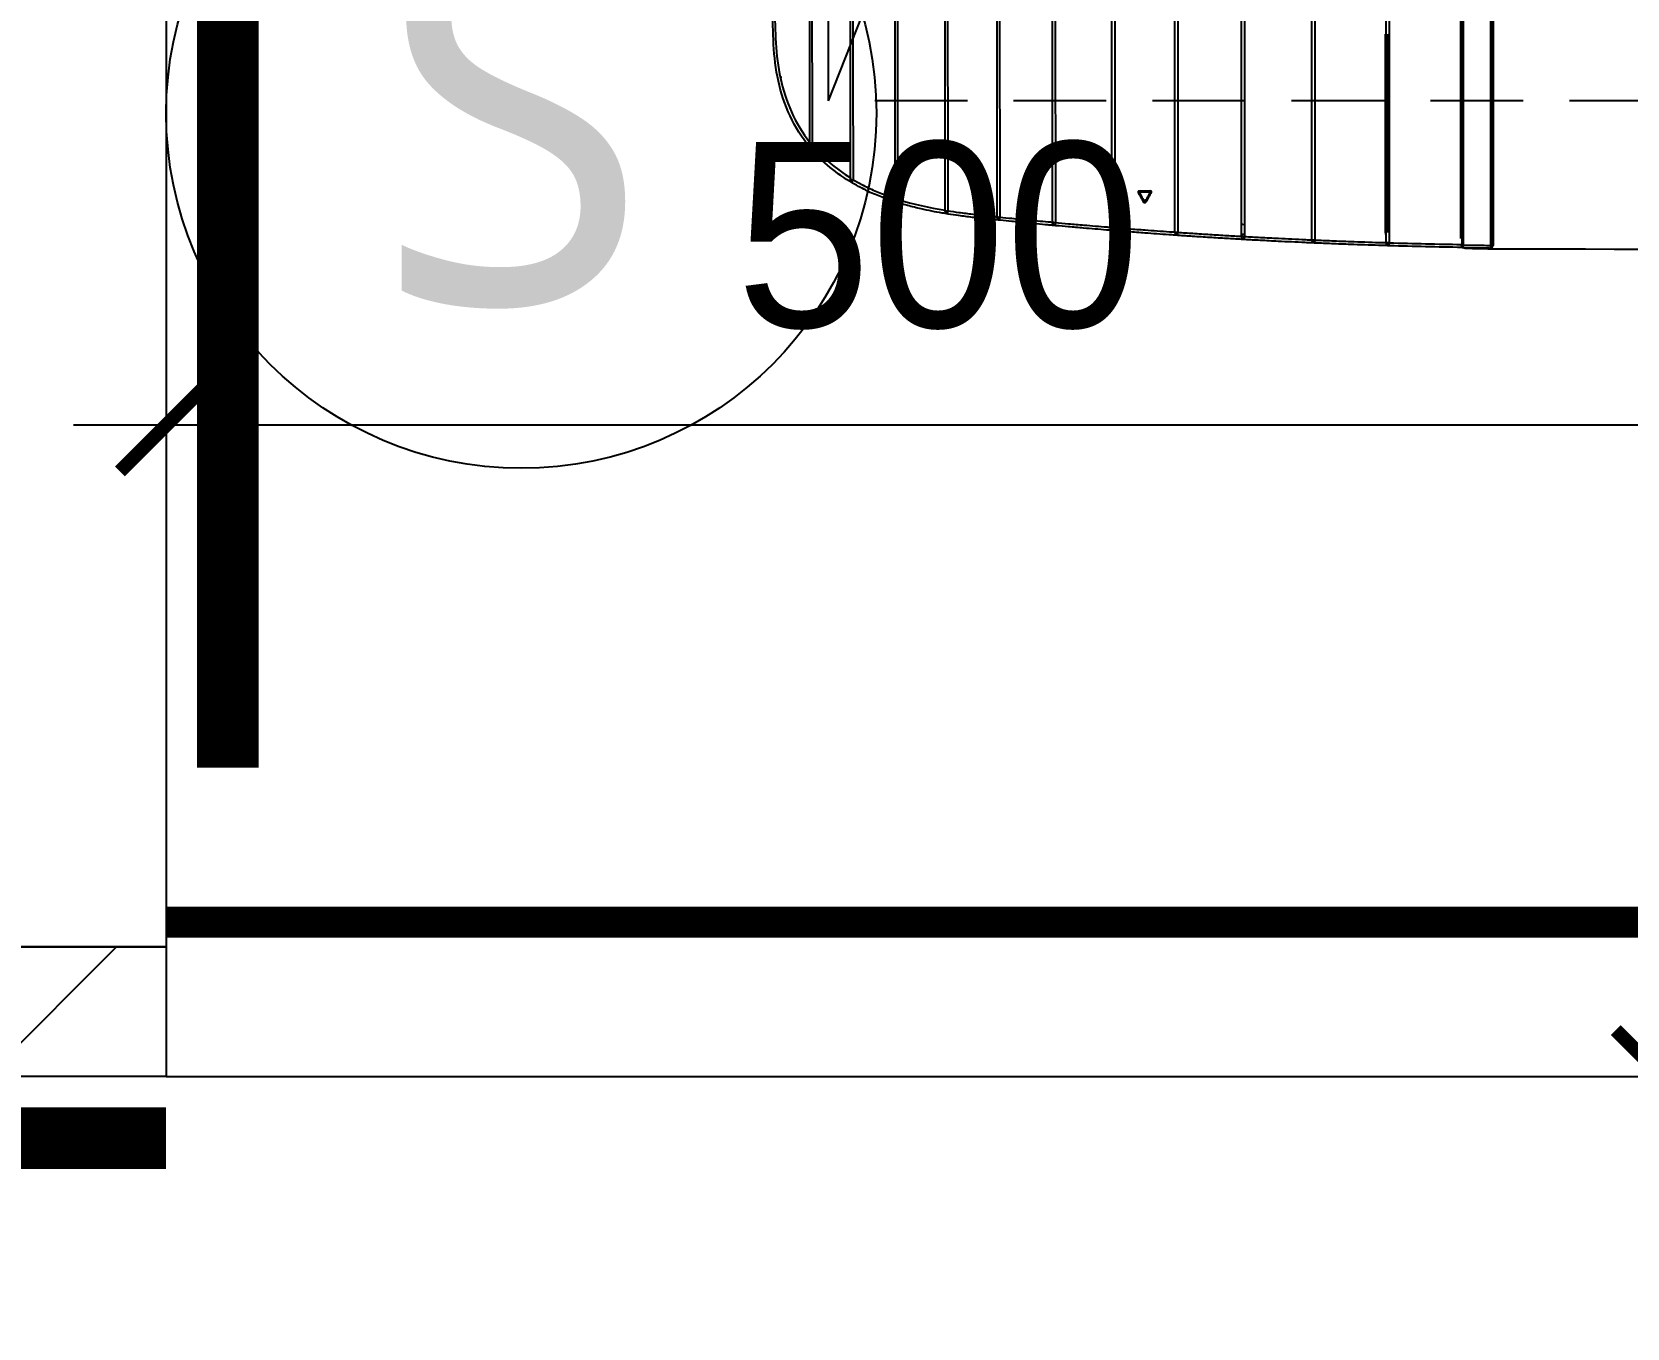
# Model space of a CAD drawing. Header units: millimetres. Extents: x 236955 to 308542, y 30900 to 88969.
# Drawn here: x 294221 to 294738, y 67677 to 68097 of the extents above; entities that cross this region are included whole.
import ezdxf

# ---------------------------------------------------------------- set-up
doc = ezdxf.new("R2010")
doc.units = ezdxf.units.MM
doc.header["$LTSCALE"] = 100
doc.header["$PDMODE"] = 3
for name, pattern in [('HID', [2.3, 1.5, -0.8]), ('HID2', [1, 0.5, -0.5]), ('HIDDEN', [0.375, 0.25, -0.125])]:
    doc.linetypes.add(name, pattern=pattern)
doc.layers.get('DEFPOINTS').update_dxf_attribs({"color": 248})
for name, color, linetype in [('03-WAL NEW', 3, 'Continuous'), ('06-LIGHT', 4, 'Continuous'), ('07-DIM WAL', 5, 'Continuous'), ('3.기호.계단선', 30, 'Continuous'), ('CEIL-LIGHT', 7, 'Continuous'), ('CO-BATH', 6, 'Continuous'), ('F-WALL1', 2, 'Continuous'), ('설비', 140, 'Continuous')]:
    doc.layers.add(name, color=color, linetype=linetype)
doc.styles.add('HY 울릉도 L', font='')
doc.styles.add('코레일둥고', font='Korail_Round_Gothic_Medium.ttf')
doc.styles.get('HY 울릉도 L').set_extended_font_data('HY울릉도L')
doc.dimstyles.new('30', dxfattribs={"dimscale": 30, "dimtxt": 2, "dimasz": 1, "dimexe": 1, "dimexo": 1, "dimgap": 1, "dimtad": 1, "dimdec": 0, "dimrnd": 0.05, "dimdsep": 46, "dimlunit": 6, "dimtxsty": 'HY 울릉도 L', "dimblk": 'ARCHTICK', "dimcen": 2.5, "dimdle": 1, "dimclrd": 133, "dimclre": 133, "dimclrt": 30, "dimadec": 0, "dimazin": 0, "dimtfac": 1, "dimtdec": 0, "dimtix": 1, "dimtmove": 2, "dimatfit": 3, "dimldrblk": 'ARCHTICK', "dimfxl": 1, "dimlwd": -1, "dimlwe": -1, "dimarcsym": 0})

# ---------------------------------------------------------------- blocks, each defined once
blk = doc.blocks.new('flooor')
at = {"layer": 'F-WALL1'}
blk.add_lwpolyline([(268279.61, 72995.5), (267762.11, 72995.5), (267762.11, 73195.5), (268279.61, 73195.5), (268279.61, 73470.5), (268994.61, 73470.5), (268994.61, 73270.5), (268459.61, 73270.5), (268459.61, 70945.5), (268859.61, 70945.5), (268859.61, 70700.5), (268464.61, 70700.5), (268464.61, 67800.5), (265874.61, 67800.5), (265874.61, 67955.5), (268279.61, 67955.5)], close=True, dxfattribs=at)
blk = doc.blocks.new('vjswjdjeh')
at = {"layer": '03-WAL NEW'}
h = blk.add_hatch(dxfattribs=at)
h.set_pattern_fill('_USER', color=8, scale=50, angle=45, pattern_type=0)
h.set_pattern_definition([(45, (62988.56, -6552.484), (-35.355339, 35.355339), [])])
h.paths.add_polyline_path([(327778.17, 61248.02), (328013.17, 61248.02), (328013.17, 61206.02), (327778.17, 61206.02)])
h.paths.add_polyline_path([(328863.17, 61248.02), (331453.17, 61248.02), (331453.17, 61206.02), (328863.17, 61206.02)])
blk.add_lwpolyline([(328863.17, 61248.02), (331453.17, 61248.02), (331453.17, 61206.02), (328863.17, 61206.02)], close=True, dxfattribs=at)
blk.add_blockref('flooor', (62988.56, -6552.48))
blk = doc.blocks.new('*U49')
at = {"color": 1, "linetype": 'HIDDEN'}
blk.add_line((1179.94, 14.99), (39.94, 464.99), dxfattribs=at)
at = {"color": 8}
for p, q in [((1219.72, 193.19), (1219.72, 193.19)), ((1219.77, 189.43), (1219.77, 189.44)), ((1219.78, 190.56), (1219.78, 190.56)), ((1219.79, 190.46), (1219.79, 190.49)), ((1219.79, 190.46), (1219.79, 190.49)), ((1219.64, 186.8), (1219.64, 186.81)), ((1213.99, 91.5), (1213.99, 91.5)), ((1212.62, 75.5), (1212.62, 75.5)), ((1201.24, 21), (1201.24, 21)), ((1173.57, 2.11), (1173.57, 2.44))]:
    blk.add_line(p, q, dxfattribs=at)
at = {"color": 1, "linetype": 'HIDDEN'}
blk.add_lwpolyline([(1179.94, 464.99), (1179.94, 14.99), (39.94, 14.99), (39.94, 464.99)], close=True, dxfattribs=at)
at = {"color": 8}
for centre, radius, start, end in [((1219.01, 193.8), 0.2, 80.5717, 90), ((1215.45, 165.31), 0.5, 358.2397, 0), ((1204.49, 101.95), 0.25, 60, 180), ((1204.49, 98.81), 0.25, 180, 300)]:
    blk.add_arc(centre, radius, start, end, dxfattribs=at)
at = {"color": 8, "extrusion": (0, 0, -1)}
blk.add_arc((-1207.21, 100.38), 0.25, 120, 240, dxfattribs=at)
at = {"color": 8}
for centre, major_axis, ratio, start_param, end_param in [((1218.89, 193.8), (0, -0.2), 0.205027, 1.568733, 3.141593), ((1219.01, 193.8), (0, -0.2), 0.351833, 1.567117, 3.141593), ((1219.01, 193.8), (0.033, 0.197), 0.348188, 4.76642, 6.323186), ((1219.07, 194.06), (-0.393, -0.309), 0.676569, 1.247751, 2.270849), ((1219.16, 193.82), (-0.5, -0.021), 0.710917, 2.398177, 3.067106), ((1218.79, 186.26), (0, -0.2), 0.201921, 0.053462, 1.568761), ((1215.45, 165.31), (-0.5, 0.015), 0.003269, 1.745497, 3.141044), ((1218.04, 166.3), (0, -0.8), 0.192414, 0, 1.56303), ((1218.07, 166.3), (-0.127, 0.79), 0.18902, 3.140748, 4.674174), ((1217.31, 146.3), (0, -0.8), 0.1863, 0, 1.559168), ((1217.34, 146.3), (-0.111, 0.792), 0.18309, 3.140852, 4.674944), ((1216.37, 127.3), (0, -0.8), 0.179084, 0, 1.549822), ((1216.4, 127.3), (-0.096, 0.794), 0.175481, 3.140957, 4.670141), ((1215.25, 109.3), (0, -0.8), 0.172581, 0, 1.539295), ((1215.27, 109.3), (-0.081, 0.796), 0.16865, 3.141053, 4.663501), ((1204.49, 101.95), (-0.25, 0), 0.028867, 4.561673, 6.283185), ((1204.49, 101.95), (0.125, 0.217), 0.116341, 4.812344, 6.283185), ((1207.21, 100.38), (0.125, 0.217), 0.126416, 4.804016, 6.283185), ((1207.21, 100.38), (-0.125, 0.217), 0.142468, 3.141593, 4.649076), ((1204.49, 98.81), (0.25, 0), 0.003943, 1.420068, 3.141593), ((1204.49, 98.81), (-0.125, 0.217), 0.132331, 3.141593, 4.640625), ((1213.99, 92.3), (0, -0.8), 0.165536, 0, 1.525516), ((1214.01, 92.3), (-0.067, 0.797), 0.161273, 3.141146, 4.653318), ((1212.62, 76.3), (0, -0.8), 0.154906, 0, 1.508803), ((1212.64, 76.3), (-0.052, 0.798), 0.150698, 3.141251, 4.640541), ((1211.18, 61.3), (0, -0.8), 0.139682, 0, 1.489865), ((1211.19, 61.3), (-0.033, 0.799), 0.136296, 3.141375, 4.62578), ((1209.49, 47.3), (0, -0.8), 0.119511, 0, 1.46681), ((1209.5, 47.3), (0, 0.8), 0.145746, 3.141593, 4.60462), ((1206.41, 33.8), (0, -0.8), 0.09375, 0, 1.435998), ((1206.45, 33.8), (0, -0.8), 0.265872, 0, 1.386436), ((1201.16, 21.8), (0, -0.8), 0.065781, 0, 1.396113), ((1201.24, 21.8), (0, 0.8), 0.414276, 3.141593, 4.358439), ((1191.93, 10.8), (0, -0.8), 0.036559, 0, 1.335493), ((1192.11, 10.8), (0, 0.8), 0.561889, 3.141593, 4.019869)]:
    blk.add_ellipse(centre, major_axis=major_axis, ratio=ratio, start_param=start_param, end_param=end_param, dxfattribs=at)
for points, degree in [([(1219.83, 194), (1220.22, 289.36), (1219.33, 324.73), (1217.18, 360.02)], 3), ([(1218.39, 194), (1218.56, 194), (1218.73, 194), (1218.89, 194)], 3), ([(1218.89, 194), (1218.93, 194), (1218.97, 194), (1219.01, 194)], 3), ([(1219.08, 193.8), (1219.03, 193.8), (1218.99, 193.8), (1218.94, 193.8)], 3), ([(1219.1, 193.85), (1219.21, 193.92), (1219.3, 194.02), (1219.36, 194.13)], 3), ([(1219.66, 194.12), (1219.65, 194.12), (1219.54, 194.12), (1219.36, 194.13)], 3), ([(1219.36, 194.13), (1219.41, 194.1), (1219.45, 194.07), (1219.49, 194.05)], 3), ([(1219.66, 194.12), (1219.66, 194.02), (1219.66, 193.92), (1219.65, 193.81)], 3), ([(1219.65, 193.81), (1219.66, 193.68), (1219.67, 193.54), (1219.67, 193.4)], 3), ([(1219.83, 194), (1219.78, 194.04), (1219.72, 194.08), (1219.66, 194.12)], 3), ([(1219.78, 190.56), (1219.72, 193.18)], 1), ([(1219.78, 190.87), (1219.78, 190.74), (1219.79, 190.62), (1219.79, 190.49)], 3), ([(1219.79, 190.49), (1219.79, 190.49), (1219.79, 190.49), (1219.79, 190.49)], 3), ([(1218.89, 186.05), (1218.27, 186.05), (1217.66, 186.05), (1217.05, 186.05)], 3), ([(1218.89, 186.05), (1218.89, 186.05), (1218.89, 186.05), (1218.89, 186.05)], 3), ([(1219.26, 186), (1219.23, 186.05), (1219.18, 186.11), (1219.13, 186.14)], 3), ([(1219.26, 186), (1219.4, 186), (1219.49, 185.99), (1219.49, 185.99)], 3), ([(1219.49, 186), (1219.49, 186.16), (1219.49, 186.31), (1219.49, 186.47)], 3), ([(1219.64, 186.8), (1219.66, 187.34), (1219.69, 187.87)], 2), ([(1218.2, 165.51), (1218.15, 165.5), (1218.09, 165.5), (1218.04, 165.5)], 3), ([(1218.19, 166.29), (1218.2, 166.29), (1218.22, 166.29), (1218.23, 166.3)], 3), ([(1219.03, 166.47), (1219.02, 166.15), (1219.01, 165.82), (1219, 165.5)], 3), ([(1218.31, 146.46), (1218.29, 146.14), (1218.28, 145.82), (1218.27, 145.5)], 3), ([(1217.45, 145.51), (1217.41, 145.5), (1217.36, 145.5), (1217.31, 145.5)], 3), ([(1217.46, 146.29), (1217.47, 146.29), (1217.48, 146.29), (1217.49, 146.29)], 3), ([(1213.19, 126.49), (1213.23, 126.69), (1213.26, 126.88), (1213.3, 127.07)], 3), ([(1215.84, 126.49), (1215.87, 126.67), (1215.9, 126.85), (1215.93, 127.03)], 3), ([(1216.49, 126.51), (1216.45, 126.5), (1216.41, 126.5), (1216.37, 126.5)], 3), ([(1216.52, 127.28), (1216.52, 127.28), (1216.53, 127.28), (1216.54, 127.28)], 3), ([(1217.31, 126.5), (1217.32, 126.53), (1217.12, 126.58), (1216.83, 126.61)], 3), ([(1215.35, 108.51), (1215.32, 108.5), (1215.29, 108.5), (1215.25, 108.5)], 3), ([(1215.39, 109.27), (1215.4, 109.27), (1215.4, 109.28), (1215.41, 109.28)], 3), ([(1216.24, 109.43), (1216.22, 109.12), (1216.2, 108.81), (1216.18, 108.5)], 3), ([(1214.08, 91.5), (1214.05, 91.5), (1214.02, 91.5), (1213.99, 91.5)], 3), ([(1214.12, 92.26), (1214.13, 92.26), (1214.14, 92.26), (1214.14, 92.26)], 3), ([(1214.98, 92.42), (1214.96, 92.11), (1214.93, 91.81), (1214.91, 91.5)], 3), ([(1212.62, 75.5), (1189.62, 75.5), (1166.47, 75.5), (1143.27, 75.5)], 3), ([(1143.35, 76.23), (1166.56, 76.23), (1189.73, 76.24), (1212.75, 76.25)], 3), ([(1212.69, 75.5), (1212.67, 75.5), (1212.65, 75.5), (1212.62, 75.5)], 3), ([(1213.53, 75.5), (1213.54, 75.54), (1213.16, 75.61), (1212.69, 75.66)], 3), ([(1212.75, 76.25), (1212.75, 76.25), (1212.76, 76.25), (1212.76, 76.25)], 3), ([(1213.6, 76.32), (1213.58, 76.05), (1213.56, 75.77), (1213.53, 75.5)], 3), ([(1211.18, 60.5), (1188.12, 60.5), (1164.95, 60.5), (1141.74, 60.5)], 3), ([(1141.82, 61.2), (1165.04, 61.2), (1188.22, 61.22), (1211.29, 61.24)], 3), ([(1211.22, 60.5), (1211.21, 60.5), (1211.19, 60.5), (1211.18, 60.5)], 3), ([(1211.29, 61.24), (1211.29, 61.24), (1211.3, 61.24), (1211.3, 61.24)], 3), ([(1209.49, 46.5), (1186.44, 46.5), (1163.32, 46.5), (1140.16, 46.5)], 3), ([(1140.25, 47.16), (1163.41, 47.17), (1186.53, 47.19), (1209.59, 47.22)], 3), ([(1206.49, 33.69), (1207.8, 37.86), (1208.74, 42.17), (1209.44, 46.5)], 3), ([(1209.5, 46.5), (1209.49, 46.5), (1209.49, 46.5), (1209.49, 46.5)], 3), ([(1209.59, 47.22), (1209.59, 47.22), (1209.6, 47.21), (1209.61, 47.21)], 3), ([(1210.48, 47.35), (1210.43, 47.06), (1210.39, 46.78), (1210.34, 46.5)], 3), ([(1206.41, 33), (1183.81, 33), (1161.17, 33), (1138.5, 33)], 3), ([(1138.59, 33.62), (1161.25, 33.63), (1183.89, 33.66), (1206.49, 33.69)], 3), ([(1206.45, 33), (1206.44, 33), (1206.43, 33), (1206.41, 33)], 3), ([(1206.49, 33.69), (1206.55, 33.68), (1206.6, 33.67), (1206.66, 33.65)], 3), ([(1207.18, 33), (1207.18, 33.01), (1207.08, 33.05), (1206.91, 33.11)], 3), ([(1201.21, 21.66), (1201.33, 21.61), (1201.45, 21.56), (1201.55, 21.52)], 3), ([(1191.96, 10.61), (1195.4, 13.56), (1198.31, 17.12), (1200.72, 21)], 3), ([(1202.09, 21.49), (1199.61, 17.25), (1196.48, 13.38), (1192.75, 10.24)], 3)]:
    blk.add_open_spline(points, degree=degree, dxfattribs=at)
for points, knots in [([(739.94, 193.94), (819.89, 193.94), (899.84, 193.94), (999.77, 193.94), (1019.76, 193.94), (1059.74, 193.94), (1079.73, 193.94), (1119.69, 193.94), (1139.67, 193.94), (1169.52, 193.94), (1179.45, 193.94), (1194.31, 193.94), (1199.26, 193.94), (1209.14, 193.94), (1214.08, 193.94), (1218.98, 193.94)], [0, 0, 0, 0, 0.5, 0.5, 0.625, 0.625, 0.75, 0.75, 0.875, 0.875, 0.9375, 0.9375, 0.96875, 0.96875, 1, 1, 1, 1]), ([(1218.94, 193.8), (1214.03, 193.8), (1209.09, 193.8), (1199.21, 193.8), (1194.26, 193.8), (1179.4, 193.8), (1169.47, 193.8), (1139.62, 193.8), (1119.64, 193.8), (1079.68, 193.8), (1059.7, 193.8), (1019.73, 193.8), (999.74, 193.8), (899.82, 193.8), (819.88, 193.8), (739.94, 193.8)], [0, 0, 0, 0, 0.03125, 0.03125, 0.0625, 0.0625, 0.125, 0.125, 0.25, 0.25, 0.375, 0.375, 0.5, 0.5, 1, 1, 1, 1]), ([(1029.85, 194.41), (1045.65, 194.41), (1061.45, 194.41), (1093.05, 194.41), (1108.85, 194.41), (1140.42, 194.41), (1156.18, 194.41), (1179.77, 194.41), (1187.62, 194.41), (1199.36, 194.41), (1203.27, 194.41), (1211.08, 194.41), (1214.98, 194.37), (1218.86, 194.4)], [0, 0, 0, 0, 0.25, 0.25, 0.5, 0.5, 0.75, 0.75, 0.875, 0.875, 0.9375, 0.9375, 1, 1, 1, 1]), ([(1218.39, 194), (1213.69, 194), (1208.95, 194), (1199.29, 194), (1194.34, 194), (1179.47, 194), (1169.54, 194), (1139.69, 194), (1119.71, 194), (1079.75, 194), (1059.76, 194), (1036.79, 194), (1033.82, 194), (1030.84, 194)], [0, 0, 0, 0, 0.076277, 0.076277, 0.155939, 0.155939, 0.315263, 0.315263, 0.633912, 0.633912, 0.952561, 0.952561, 1, 1, 1, 1]), ([(1218.83, 186.26), (1218.84, 186.64), (1218.84, 187.03), (1218.86, 188.28), (1218.88, 189.14), (1218.9, 190.88), (1218.91, 191.74), (1218.93, 193.01), (1218.93, 193.4), (1218.94, 193.8)], [0, 0, 0, 0, 0.152969, 0.152969, 0.497591, 0.497591, 0.842214, 0.842214, 1, 1, 1, 1]), ([(1219.04, 193.99), (1219.02, 194.04), (1219.01, 194.08), (1218.97, 194.17), (1218.95, 194.21), (1218.92, 194.28), (1218.91, 194.3), (1218.89, 194.33), (1218.88, 194.35), (1218.87, 194.36), (1218.87, 194.37), (1218.87, 194.38), (1218.86, 194.39), (1218.86, 194.39), (1218.86, 194.39), (1218.86, 194.4), (1218.86, 194.4), (1218.86, 194.4)], [0, 0, 0, 0, 0.329841, 0.329841, 0.64484, 0.64484, 0.808285, 0.808285, 0.89597, 0.89597, 0.943441, 0.943441, 0.96921, 0.96921, 0.986236, 0.986236, 1, 1, 1, 1]), ([(1218.86, 194.4), (1218.86, 194.4), (1218.86, 194.4), (1218.86, 194.4), (1218.87, 194.4), (1218.87, 194.39), (1218.88, 194.39), (1218.89, 194.39), (1218.89, 194.38), (1218.91, 194.37), (1218.92, 194.37), (1218.96, 194.35), (1218.98, 194.34), (1219.04, 194.3), (1219.08, 194.28), (1219.21, 194.21), (1219.29, 194.17), (1219.36, 194.13)], [0, 0, 0, 0, 0.009976, 0.009976, 0.022556, 0.022556, 0.04139, 0.04139, 0.07605, 0.07605, 0.139998, 0.139998, 0.259042, 0.259042, 0.487994, 0.487994, 1, 1, 1, 1]), ([(1219.72, 193.19), (1219.72, 193.26), (1219.71, 193.33), (1219.64, 193.48), (1219.59, 193.56), (1219.46, 193.66), (1219.4, 193.7), (1219.26, 193.76), (1219.17, 193.79), (1219.08, 193.8)], [0, 0, 0, 0, 0.259, 0.259, 0.575766, 0.575766, 0.78372, 0.78372, 1, 1, 1, 1]), ([(1219.49, 194.05), (1219.56, 194), (1219.61, 193.95), (1219.65, 193.86), (1219.65, 193.84), (1219.65, 193.81)], [0, 0, 0, 0, 0.71699, 0.71699, 1, 1, 1, 1]), ([(1219.79, 190.49), (1219.8, 190.84), (1219.8, 191.19), (1219.81, 191.89), (1219.81, 192.24), (1219.82, 193.06), (1219.83, 193.53), (1219.83, 194)], [0, 0, 0, 0, 0.298691, 0.298691, 0.597383, 0.597383, 1, 1, 1, 1]), ([(1219.72, 193.19), (1219.72, 192.99), (1219.72, 192.8), (1219.71, 191.73), (1219.7, 190.87), (1219.67, 189.13), (1219.66, 188.26), (1219.64, 187.2), (1219.64, 187.01), (1219.64, 186.81)], [0, 0, 0, 0, 0.092017, 0.092017, 0.499829, 0.499829, 0.907641, 0.907641, 1, 1, 1, 1]), ([(1219.64, 186.81), (1219.66, 187.25), (1219.68, 187.68), (1219.73, 188.56), (1219.75, 189), (1219.77, 189.44)], [0, 0, 0, 0, 0.5, 0.5, 1, 1, 1, 1]), ([(1219.78, 190.56), (1219.77, 191), (1219.76, 191.43), (1219.74, 192.31), (1219.73, 192.75), (1219.72, 193.19)], [0, 0, 0, 0, 0.5, 0.5, 1, 1, 1, 1]), ([(1219.77, 189.44), (1219.77, 189.5), (1219.77, 189.57), (1219.78, 189.73), (1219.78, 189.82), (1219.78, 190), (1219.79, 190.09), (1219.79, 190.26), (1219.79, 190.34), (1219.79, 190.47), (1219.78, 190.51), (1219.78, 190.56)], [0, 0, 0, 0, 0.21624, 0.21624, 0.432749, 0.432749, 0.645647, 0.645647, 0.856424, 0.856424, 1, 1, 1, 1]), ([(739.94, 186.26), (819.86, 186.26), (899.78, 186.26), (999.68, 186.26), (1019.66, 186.26), (1059.62, 186.26), (1079.6, 186.26), (1119.55, 186.26), (1139.51, 186.26), (1169.34, 186.26), (1179.27, 186.26), (1194.15, 186.26), (1199.1, 186.26), (1208.99, 186.26), (1213.93, 186.26), (1218.83, 186.26)], [0, 0, 0, 0, 0.5, 0.5, 0.625, 0.625, 0.75, 0.75, 0.875, 0.875, 0.9375, 0.9375, 0.96875, 0.96875, 1, 1, 1, 1]), ([(1218.79, 186.06), (1213.89, 186.06), (1208.95, 186.06), (1199.07, 186.06), (1194.11, 186.06), (1179.24, 186.06), (1169.31, 186.06), (1139.47, 186.06), (1119.52, 186.06), (1079.58, 186.06), (1059.6, 186.06), (1019.64, 186.06), (999.66, 186.06), (899.77, 186.06), (819.86, 186.06), (739.94, 186.06)], [0, 0, 0, 0, 0.03125, 0.03125, 0.0625, 0.0625, 0.125, 0.125, 0.25, 0.25, 0.375, 0.375, 0.5, 0.5, 1, 1, 1, 1]), ([(1217.05, 185.7), (1208.46, 185.7), (1199.79, 185.7), (1182.12, 185.7), (1173.1, 185.7), (1146, 185.7), (1127.88, 185.7), (1109.74, 185.7)], [0, 0, 0, 0, 0.243248, 0.243248, 0.495499, 0.495499, 1, 1, 1, 1]), ([(1217.05, 186.02), (1212.16, 186.02), (1207.25, 186.02), (1197.42, 186.02), (1192.5, 186.02), (1177.71, 186.02), (1167.82, 186.02), (1156.52, 186.02), (1155.11, 186.02), (1153.7, 186.02)], [0, 0, 0, 0, 0.233427, 0.233427, 0.466853, 0.466853, 0.933707, 0.933707, 1, 1, 1, 1]), ([(1217.05, 186.05), (1217.05, 186.04), (1217.05, 186.03), (1217.05, 186.02), (1217.05, 186.02), (1217.05, 186.02)], [0, 0, 0, 0, 0.865418, 0.865418, 1, 1, 1, 1]), ([(1218.23, 166.3), (1218.32, 169.59), (1218.41, 172.87), (1218.56, 179.38), (1218.63, 182.6), (1218.68, 185.82)], [0, 0, 0, 0, 0.505489, 0.505489, 1, 1, 1, 1]), ([(1219.25, 186), (1219.2, 185.95), (1219.13, 185.91), (1218.98, 185.86), (1218.9, 185.84), (1218.78, 185.82), (1218.73, 185.82), (1218.68, 185.82)], [0, 0, 0, 0, 0.426124, 0.426124, 0.795442, 0.795442, 1, 1, 1, 1]), ([(1219.12, 186.05), (1219.09, 186.05), (1219.07, 186.06), (1218.97, 186.06), (1218.88, 186.06), (1218.79, 186.06)], [0, 0, 0, 0, 0.249344, 0.249344, 1, 1, 1, 1]), ([(1218.83, 186.26), (1218.94, 186.26), (1219.05, 186.26), (1219.16, 186.25), (1219.18, 186.25), (1219.2, 186.25)], [0, 0, 0, 0, 0.840137, 0.840137, 1, 1, 1, 1]), ([(1218.89, 186.05), (1218.91, 186.05), (1218.94, 186.05), (1219, 186.05), (1219.02, 186.05), (1219.06, 186.05), (1219.07, 186.05), (1219.09, 186.05), (1219.1, 186.05), (1219.11, 186.05), (1219.11, 186.05), (1219.12, 186.05)], [0, 0, 0, 0, 0.330293, 0.330293, 0.681956, 0.681956, 0.82164, 0.82164, 0.940754, 0.940754, 1, 1, 1, 1]), ([(1219.49, 186), (1219.43, 182.72), (1219.37, 179.43), (1219.22, 172.92), (1219.13, 169.7), (1219.04, 166.47)], [0, 0, 0, 0, 0.504534, 0.504534, 1, 1, 1, 1]), ([(1219.12, 186.05), (1219.12, 186.05), (1219.12, 186.05), (1219.14, 186.06), (1219.15, 186.07), (1219.17, 186.09), (1219.18, 186.1), (1219.19, 186.12), (1219.19, 186.12), (1219.19, 186.14), (1219.2, 186.16), (1219.2, 186.2), (1219.2, 186.23), (1219.2, 186.25), (1219.2, 186.25), (1219.2, 186.25)], [0, 0, 0, 0, 0.055006, 0.055006, 0.276288, 0.276288, 0.497423, 0.497423, 0.530007, 0.530007, 0.756604, 0.756604, 0.983112, 0.983112, 1, 1, 1, 1]), ([(1219.13, 186.07), (1219.16, 186.08), (1219.28, 186.12), (1219.45, 186.27), (1219.59, 186.52), (1219.63, 186.7), (1219.64, 186.8)], [0, 0, 0, 0, 0.088268, 0.35843, 0.674319, 1, 1, 1, 1]), ([(1219.2, 186.25), (1219.26, 186.28), (1219.32, 186.31), (1219.45, 186.4), (1219.51, 186.46), (1219.6, 186.62), (1219.63, 186.71), (1219.64, 186.81)], [0, 0, 0, 0, 0.226788, 0.226788, 0.577205, 0.577205, 1, 1, 1, 1]), ([(1109.74, 166.3), (1127.91, 166.29), (1146.06, 166.29), (1173.2, 166.29), (1182.24, 166.29), (1200.27, 166.29), (1209.27, 166.29), (1218.19, 166.29)], [0, 0, 0, 0, 0.5, 0.5, 0.75, 0.75, 1, 1, 1, 1]), ([(1218.04, 165.5), (1212.34, 165.5), (1206.6, 165.5), (1195.12, 165.5), (1189.38, 165.5), (1172.11, 165.5), (1160.58, 165.5), (1149.02, 165.5)], [0, 0, 0, 0, 0.25, 0.25, 0.5, 0.5, 1, 1, 1, 1]), ([(1161.94, 165.81), (1170.9, 165.81), (1179.84, 165.81), (1197.68, 165.81), (1206.59, 165.81), (1215.45, 165.81)], [0, 0, 0, 0, 0.5, 0.5, 1, 1, 1, 1]), ([(1215.53, 165.3), (1206.66, 165.3), (1197.74, 165.3), (1179.87, 165.3), (1170.91, 165.3), (1161.94, 165.3)], [0, 0, 0, 0, 0.5, 0.5, 1, 1, 1, 1]), ([(1217.49, 146.29), (1217.56, 147.8), (1217.62, 149.32), (1217.75, 152.53), (1217.82, 154.24), (1217.97, 158.5), (1218.06, 161.06), (1218.16, 164.24), (1218.18, 164.87), (1218.2, 165.5), (1218.2, 165.5), (1218.2, 165.5)], [0, 0, 0, 0, 0.235766, 0.235766, 0.501866, 0.501866, 0.901174, 0.901174, 0.999997, 0.999997, 1, 1, 1, 1]), ([(1219.04, 166.47), (1219.04, 166.47), (1219.04, 166.47), (1219.04, 166.39), (1219.02, 166.31), (1218.99, 166.17), (1218.96, 166.1), (1218.87, 165.93), (1218.79, 165.83), (1218.63, 165.69), (1218.55, 165.64), (1218.39, 165.56), (1218.29, 165.53), (1218.2, 165.51)], [0, 0, 0, 0, 0.004657, 0.004657, 0.171178, 0.171178, 0.329678, 0.329678, 0.602664, 0.602664, 0.791782, 0.791782, 1, 1, 1, 1]), ([(1219.04, 166.47), (1219.04, 166.47), (1219.04, 166.47), (1219.04, 166.45), (1219.03, 166.44), (1218.99, 166.41), (1218.97, 166.4), (1218.88, 166.36), (1218.81, 166.35), (1218.65, 166.32), (1218.58, 166.31), (1218.41, 166.3), (1218.32, 166.3), (1218.23, 166.3)], [0, 0, 0, 0, 0.004657, 0.004657, 0.171177, 0.171177, 0.329676, 0.329676, 0.60266, 0.60266, 0.791779, 0.791779, 1, 1, 1, 1]), ([(1219, 165.5), (1219, 165.5), (1219, 165.5), (1218.98, 164.83), (1218.96, 164.16), (1218.87, 160.96), (1218.78, 158.41), (1218.62, 154.17), (1218.56, 152.47), (1218.43, 149.34), (1218.37, 147.9), (1218.31, 146.46)], [0, 0, 0, 0, 0.000003, 0.000003, 0.105523, 0.105523, 0.506415, 0.506415, 0.773572, 0.773572, 1, 1, 1, 1]), ([(1218.31, 146.46), (1218.31, 146.46), (1218.31, 146.45), (1218.31, 146.37), (1218.3, 146.3), (1218.25, 146.15), (1218.22, 146.08), (1218.13, 145.91), (1218.05, 145.81), (1217.89, 145.67), (1217.81, 145.63), (1217.64, 145.55), (1217.55, 145.52), (1217.45, 145.51)], [0, 0, 0, 0, 0.004636, 0.004636, 0.174161, 0.174161, 0.335167, 0.335167, 0.60541, 0.60541, 0.793318, 0.793318, 1, 1, 1, 1]), ([(1218.31, 146.46), (1218.31, 146.46), (1218.31, 146.46), (1218.31, 146.44), (1218.3, 146.42), (1218.27, 146.4), (1218.24, 146.38), (1218.15, 146.35), (1218.07, 146.33), (1217.92, 146.31), (1217.84, 146.3), (1217.68, 146.29), (1217.59, 146.29), (1217.49, 146.29)], [0, 0, 0, 0, 0.004636, 0.004636, 0.174157, 0.174157, 0.335163, 0.335163, 0.60541, 0.60541, 0.79332, 0.79332, 1, 1, 1, 1]), ([(1217.31, 145.5), (1205.91, 145.5), (1194.4, 145.5), (1171.36, 145.5), (1159.81, 145.5), (1148.25, 145.5)], [0, 0, 0, 0, 0.5, 0.5, 1, 1, 1, 1]), ([(1148.29, 146.29), (1159.87, 146.29), (1171.44, 146.29), (1194.52, 146.29), (1206.04, 146.29), (1217.46, 146.29)], [0, 0, 0, 0, 0.5, 0.5, 1, 1, 1, 1]), ([(1216.54, 127.28), (1216.62, 128.72), (1216.7, 130.15), (1216.86, 133.2), (1216.94, 134.83), (1217.15, 138.88), (1217.26, 141.31), (1217.4, 144.33), (1217.42, 144.91), (1217.45, 145.5), (1217.45, 145.5), (1217.45, 145.5)], [0, 0, 0, 0, 0.235564, 0.235564, 0.502554, 0.502554, 0.903218, 0.903218, 0.999997, 0.999997, 1, 1, 1, 1]), ([(1218.27, 145.5), (1218.27, 145.5), (1218.27, 145.5), (1218.24, 144.87), (1218.21, 144.25), (1218.08, 141.21), (1217.96, 138.79), (1217.76, 134.75), (1217.68, 133.14), (1217.52, 130.16), (1217.45, 128.8), (1217.37, 127.44)], [0, 0, 0, 0, 0.000003, 0.000003, 0.104408, 0.104408, 0.506463, 0.506463, 0.77438, 0.77438, 1, 1, 1, 1]), ([(1216.37, 126.5), (1204.95, 126.5), (1193.43, 126.5), (1170.37, 126.5), (1158.82, 126.5), (1147.24, 126.5)], [0, 0, 0, 0, 0.5, 0.5, 1, 1, 1, 1]), ([(1147.29, 127.29), (1158.88, 127.29), (1170.46, 127.28), (1193.55, 127.28), (1205.08, 127.28), (1216.52, 127.28)], [0, 0, 0, 0, 0.5, 0.5, 1, 1, 1, 1]), ([(1215.41, 109.28), (1215.5, 110.63), (1215.59, 111.98), (1215.78, 114.87), (1215.88, 116.41), (1216.07, 119.5), (1216.17, 121.04), (1216.34, 123.89), (1216.41, 125.2), (1216.48, 126.51)], [0, 0, 0, 0, 0.234873, 0.234873, 0.503118, 0.503118, 0.771519, 0.771519, 1, 1, 1, 1]), ([(1217.31, 126.5), (1217.31, 126.5), (1217.31, 126.5), (1217.24, 125.15), (1217.16, 123.81), (1216.99, 120.93), (1216.9, 119.4), (1216.71, 116.33), (1216.61, 114.8), (1216.42, 111.99), (1216.34, 110.71), (1216.25, 109.43)], [0, 0, 0, 0, 0.000004, 0.000004, 0.237138, 0.237138, 0.506455, 0.506455, 0.775615, 0.775615, 1, 1, 1, 1]), ([(1217.37, 127.44), (1217.37, 127.44), (1217.37, 127.44), (1217.37, 127.36), (1217.35, 127.28), (1217.3, 127.13), (1217.27, 127.06), (1217.17, 126.89), (1217.09, 126.79), (1216.93, 126.66), (1216.85, 126.62), (1216.68, 126.54), (1216.59, 126.52), (1216.49, 126.51)], [0, 0, 0, 0, 0.004615, 0.004615, 0.177182, 0.177182, 0.340693, 0.340693, 0.607806, 0.607806, 0.794758, 0.794758, 1, 1, 1, 1]), ([(1217.37, 127.44), (1217.37, 127.44), (1217.37, 127.44), (1217.37, 127.43), (1217.36, 127.41), (1217.32, 127.38), (1217.29, 127.37), (1217.2, 127.34), (1217.12, 127.32), (1216.97, 127.3), (1216.89, 127.29), (1216.73, 127.28), (1216.63, 127.28), (1216.54, 127.28)], [0, 0, 0, 0, 0.004615, 0.004615, 0.177178, 0.177178, 0.340689, 0.340689, 0.607806, 0.607806, 0.79476, 0.79476, 1, 1, 1, 1]), ([(1217.36, 127.44), (1217.35, 127.26), (1217.34, 127.08), (1217.33, 126.76), (1217.32, 126.63), (1217.31, 126.5), (1217.31, 126.5), (1217.31, 126.5)], [0, 0, 0, 0, 0.584735, 0.584735, 0.999937, 0.999937, 1, 1, 1, 1]), ([(1215.25, 108.5), (1203.8, 108.5), (1192.28, 108.5), (1169.2, 108.5), (1157.64, 108.5), (1146.06, 108.5)], [0, 0, 0, 0, 0.5, 0.5, 1, 1, 1, 1]), ([(1146.12, 109.28), (1157.71, 109.28), (1169.29, 109.28), (1192.4, 109.27), (1203.93, 109.27), (1215.39, 109.27)], [0, 0, 0, 0, 0.5, 0.5, 1, 1, 1, 1]), ([(1214.14, 92.26), (1214.24, 93.53), (1214.34, 94.8), (1214.55, 97.53), (1214.66, 98.99), (1214.94, 102.65), (1215.09, 104.85), (1215.28, 107.52), (1215.31, 108.01), (1215.34, 108.5), (1215.34, 108.5), (1215.34, 108.5)], [0, 0, 0, 0, 0.233824, 0.233824, 0.504066, 0.504066, 0.909668, 0.909668, 0.999996, 0.999996, 1, 1, 1, 1]), ([(1216.18, 108.5), (1216.18, 108.5), (1216.18, 108.5), (1216.14, 107.97), (1216.11, 107.43), (1215.92, 104.72), (1215.76, 102.54), (1215.49, 98.91), (1215.38, 97.46), (1215.18, 94.81), (1215.08, 93.61), (1214.99, 92.42)], [0, 0, 0, 0, 0.000004, 0.000004, 0.099857, 0.099857, 0.50649, 0.50649, 0.77742, 0.77742, 1, 1, 1, 1]), ([(1216.25, 109.43), (1216.25, 109.43), (1216.25, 109.43), (1216.24, 109.34), (1216.23, 109.26), (1216.18, 109.11), (1216.15, 109.04), (1216.04, 108.87), (1215.96, 108.78), (1215.79, 108.65), (1215.71, 108.61), (1215.55, 108.54), (1215.45, 108.52), (1215.35, 108.51)], [0, 0, 0, 0, 0.004597, 0.004597, 0.179597, 0.179597, 0.345088, 0.345088, 0.609538, 0.609538, 0.795853, 0.795853, 1, 1, 1, 1]), ([(1216.25, 109.43), (1216.25, 109.43), (1216.25, 109.43), (1216.25, 109.41), (1216.24, 109.4), (1216.2, 109.37), (1216.17, 109.35), (1216.08, 109.32), (1216, 109.3), (1215.84, 109.29), (1215.76, 109.28), (1215.6, 109.27), (1215.51, 109.27), (1215.41, 109.28)], [0, 0, 0, 0, 0.004597, 0.004597, 0.179593, 0.179593, 0.345083, 0.345083, 0.60954, 0.60954, 0.795855, 0.795855, 1, 1, 1, 1]), ([(1204.24, 98.81), (1204.24, 99.34), (1204.24, 99.86), (1204.24, 100.9), (1204.24, 101.43), (1204.24, 101.95)], [0, 0, 0, 0, 0.501159, 0.501159, 1, 1, 1, 1]), ([(1204.53, 101.95), (1204.53, 101.43), (1204.53, 100.91), (1204.53, 99.86), (1204.53, 99.34), (1204.53, 98.81)], [0, 0, 0, 0, 0.498841, 0.498841, 1, 1, 1, 1]), ([(1207.24, 100.38), (1206.78, 100.65), (1206.32, 100.92), (1205.42, 101.44), (1204.97, 101.7), (1204.53, 101.95)], [0, 0, 0, 0, 0.508649, 0.508649, 1, 1, 1, 1]), ([(1204.53, 98.81), (1204.99, 99.08), (1205.46, 99.35), (1206.36, 99.87), (1206.8, 100.13), (1207.24, 100.38)], [0, 0, 0, 0, 0.511793, 0.511793, 1, 1, 1, 1]), ([(1204.62, 102.16), (1205.06, 101.91), (1205.51, 101.65), (1206.41, 101.13), (1206.87, 100.86), (1207.33, 100.6)], [0, 0, 0, 0, 0.491351, 0.491351, 1, 1, 1, 1]), ([(1207.33, 100.16), (1206.89, 99.91), (1206.45, 99.65), (1205.54, 99.13), (1205.08, 98.86), (1204.62, 98.6)], [0, 0, 0, 0, 0.488204, 0.488204, 1, 1, 1, 1]), ([(1213.99, 91.5), (1209.18, 91.5), (1204.36, 91.5), (1192.97, 91.5), (1186.4, 91.5), (1173.89, 91.5), (1167.97, 91.5), (1156.27, 91.5), (1150.5, 91.5), (1144.72, 91.5)], [0, 0, 0, 0, 0.20974, 0.20974, 0.494552, 0.494552, 0.750903, 0.750903, 1, 1, 1, 1]), ([(1213.99, 91.5), (1202.67, 91.5), (1179.61, 91.5), (1156.47, 91.5), (1144.72, 91.5)], [0, 0, 0, 0, 0.493298, 1, 1, 1, 1]), ([(1144.79, 92.26), (1150.57, 92.26), (1156.34, 92.26), (1168.05, 92.26), (1173.98, 92.26), (1186.5, 92.26), (1193.08, 92.26), (1204.48, 92.26), (1209.31, 92.26), (1214.12, 92.26)], [0, 0, 0, 0, 0.249054, 0.249054, 0.505367, 0.505367, 0.790188, 0.790188, 1, 1, 1, 1]), ([(1212.76, 76.25), (1212.87, 77.43), (1212.97, 78.61), (1213.2, 81.18), (1213.32, 82.57), (1213.62, 86.03), (1213.79, 88.11), (1213.99, 90.62), (1214.03, 91.06), (1214.06, 91.5), (1214.06, 91.5), (1214.06, 91.5)], [0, 0, 0, 0, 0.232545, 0.232545, 0.504897, 0.504897, 0.913704, 0.913704, 0.999996, 0.999996, 1, 1, 1, 1]), ([(1214.91, 91.5), (1214.91, 91.5), (1214.91, 91.5), (1214.87, 91.01), (1214.83, 90.53), (1214.62, 87.99), (1214.45, 85.92), (1214.16, 82.49), (1214.04, 81.11), (1213.82, 78.63), (1213.72, 77.52), (1213.62, 76.41)], [0, 0, 0, 0, 0.000004, 0.000004, 0.096735, 0.096735, 0.506429, 0.506429, 0.779373, 0.779373, 1, 1, 1, 1]), ([(1214.99, 92.42), (1214.99, 92.42), (1214.99, 92.42), (1214.98, 92.33), (1214.96, 92.25), (1214.91, 92.1), (1214.88, 92.03), (1214.77, 91.86), (1214.68, 91.77), (1214.52, 91.64), (1214.44, 91.6), (1214.27, 91.53), (1214.17, 91.51), (1214.08, 91.5)], [0, 0, 0, 0, 0.004579, 0.004579, 0.181841, 0.181841, 0.349149, 0.349149, 0.610898, 0.610898, 0.796793, 0.796793, 1, 1, 1, 1]), ([(1214.99, 92.42), (1214.99, 92.42), (1214.99, 92.42), (1214.99, 92.4), (1214.97, 92.38), (1214.93, 92.35), (1214.9, 92.34), (1214.81, 92.3), (1214.73, 92.29), (1214.57, 92.27), (1214.49, 92.26), (1214.33, 92.26), (1214.24, 92.26), (1214.14, 92.26)], [0, 0, 0, 0, 0.004579, 0.004579, 0.181838, 0.181838, 0.349144, 0.349144, 0.6109, 0.6109, 0.796796, 0.796796, 1, 1, 1, 1]), ([(1212.62, 75.5), (1201.27, 75.5), (1178.19, 75.5), (1155.02, 75.5), (1143.27, 75.5)], [0, 0, 0, 0, 0.493391, 1, 1, 1, 1]), ([(1211.3, 61.24), (1211.41, 62.33), (1211.52, 63.43), (1211.76, 65.84), (1211.89, 67.14), (1212.2, 70.41), (1212.39, 72.38), (1212.6, 74.72), (1212.64, 75.11), (1212.67, 75.5), (1212.67, 75.5), (1212.67, 75.5)], [0, 0, 0, 0, 0.231179, 0.231179, 0.505815, 0.505815, 0.918087, 0.918087, 0.999996, 0.999996, 1, 1, 1, 1]), ([(1213.53, 75.5), (1213.53, 75.5), (1213.53, 75.5), (1213.49, 75.06), (1213.45, 74.63), (1213.23, 72.25), (1213.05, 70.31), (1212.74, 67.07), (1212.61, 65.77), (1212.38, 63.45), (1212.28, 62.43), (1212.17, 61.4)], [0, 0, 0, 0, 0.000004, 0.000004, 0.093122, 0.093122, 0.506225, 0.506225, 0.781415, 0.781415, 1, 1, 1, 1]), ([(1213.62, 76.41), (1213.62, 76.41), (1213.62, 76.41), (1213.62, 76.38), (1213.61, 76.37), (1213.6, 76.28), (1213.58, 76.22), (1213.53, 76.08), (1213.5, 76.01), (1213.39, 75.84), (1213.3, 75.75), (1213.13, 75.63), (1213.05, 75.59), (1212.88, 75.53), (1212.78, 75.51), (1212.69, 75.5)], [0, 0, 0, 0, 0.004555, 0.004555, 0.044275, 0.044275, 0.184893, 0.184893, 0.355049, 0.355049, 0.61302, 0.61302, 0.79821, 0.79821, 1, 1, 1, 1]), ([(1213.62, 76.41), (1213.62, 76.41), (1213.62, 76.41), (1213.62, 76.4), (1213.62, 76.4), (1213.61, 76.38), (1213.6, 76.37), (1213.56, 76.34), (1213.53, 76.32), (1213.43, 76.29), (1213.35, 76.27), (1213.19, 76.25), (1213.11, 76.25), (1212.95, 76.24), (1212.85, 76.25), (1212.76, 76.25)], [0, 0, 0, 0, 0.004554, 0.004554, 0.044272, 0.044272, 0.184889, 0.184889, 0.355045, 0.355045, 0.613023, 0.613023, 0.798214, 0.798214, 1, 1, 1, 1]), ([(1209.59, 47.22), (1209.74, 48.22), (1209.89, 49.22), (1210.2, 51.46), (1210.35, 52.7), (1210.72, 55.81), (1210.92, 57.68), (1211.14, 59.87), (1211.17, 60.18), (1211.2, 60.5), (1211.2, 60.5), (1211.2, 60.5)], [0, 0, 0, 0, 0.227114, 0.227114, 0.507581, 0.507581, 0.928515, 0.928515, 0.999968, 0.999968, 1, 1, 1, 1]), ([(1212.16, 61.35), (1212.13, 61.07), (1212.1, 60.78), (1212.04, 60.14), (1212, 59.77), (1211.78, 57.56), (1211.58, 55.7), (1211.22, 52.62), (1211.06, 51.38), (1210.77, 49.21), (1210.63, 48.28), (1210.48, 47.35)], [0, 0, 0, 0, 0.060502, 0.060502, 0.138457, 0.138457, 0.534383, 0.534383, 0.798681, 0.798681, 1, 1, 1, 1]), ([(1212.17, 61.4), (1212.17, 61.4), (1212.17, 61.4), (1212.17, 61.37), (1212.17, 61.34), (1212.15, 61.25), (1212.13, 61.19), (1212.08, 61.06), (1212.04, 60.99), (1211.92, 60.82), (1211.84, 60.74), (1211.66, 60.62), (1211.59, 60.58), (1211.41, 60.52), (1211.32, 60.5), (1211.22, 60.5)], [0, 0, 0, 0, 0.004516, 0.004516, 0.060277, 0.060277, 0.189772, 0.189772, 0.363924, 0.363924, 0.616606, 0.616606, 0.800469, 0.800469, 1, 1, 1, 1]), ([(1212.17, 61.4), (1212.17, 61.4), (1212.17, 61.4), (1212.17, 61.39), (1212.17, 61.38), (1212.16, 61.36), (1212.15, 61.35), (1212.11, 61.32), (1212.07, 61.3), (1211.97, 61.27), (1211.89, 61.25), (1211.73, 61.23), (1211.65, 61.23), (1211.49, 61.23), (1211.39, 61.23), (1211.3, 61.24)], [0, 0, 0, 0, 0.004516, 0.004516, 0.060274, 0.060274, 0.189768, 0.189768, 0.363921, 0.363921, 0.61661, 0.61661, 0.800474, 0.800474, 1, 1, 1, 1]), ([(1210.34, 46.5), (1210.34, 46.5), (1210.34, 46.5), (1210.3, 46.24), (1210.26, 45.98), (1209.89, 43.82), (1209.53, 41.93), (1208.82, 38.81), (1208.51, 37.56), (1207.93, 35.45), (1207.68, 34.57), (1207.4, 33.7)], [0, 0, 0, 0, 0.000005, 0.000005, 0.060466, 0.060466, 0.498822, 0.498822, 0.791344, 0.791344, 1, 1, 1, 1]), ([(1210.48, 47.35), (1210.48, 47.34), (1210.48, 47.34), (1210.48, 47.32), (1210.48, 47.3), (1210.46, 47.22), (1210.44, 47.16), (1210.38, 47.03), (1210.34, 46.96), (1210.22, 46.8), (1210.13, 46.71), (1209.95, 46.6), (1209.87, 46.57), (1209.69, 46.51), (1209.59, 46.5), (1209.5, 46.5)], [0, 0, 0, 0, 0.00456, 0.00456, 0.045326, 0.045326, 0.183125, 0.183125, 0.351772, 0.351772, 0.609152, 0.609152, 0.796616, 0.796616, 1, 1, 1, 1]), ([(1210.48, 47.35), (1210.48, 47.35), (1210.48, 47.34), (1210.48, 47.34), (1210.48, 47.33), (1210.47, 47.31), (1210.46, 47.3), (1210.42, 47.27), (1210.39, 47.25), (1210.29, 47.22), (1210.21, 47.21), (1210.05, 47.19), (1209.97, 47.19), (1209.8, 47.2), (1209.71, 47.2), (1209.61, 47.21)], [0, 0, 0, 0, 0.004561, 0.004561, 0.045321, 0.045321, 0.183106, 0.183106, 0.351747, 0.351747, 0.609125, 0.609125, 0.796595, 0.796595, 1, 1, 1, 1]), ([(1201.21, 21.66), (1201.65, 22.42), (1202.08, 23.2), (1203.09, 25.15), (1203.66, 26.34), (1204.71, 28.75), (1205.19, 29.98), (1205.83, 31.81), (1206.03, 32.4), (1206.22, 33)], [0, 0, 0, 0, 0.213946, 0.213946, 0.53186, 0.53186, 0.848701, 0.848701, 1, 1, 1, 1]), ([(1207.18, 33), (1207.18, 33), (1207.18, 33), (1206.96, 32.29), (1206.72, 31.59), (1206.03, 29.65), (1205.55, 28.42), (1204.49, 26), (1203.92, 24.81), (1202.92, 22.92), (1202.52, 22.2), (1202.1, 21.49)], [0, 0, 0, 0, 0.000005, 0.000005, 0.176011, 0.176011, 0.489497, 0.489497, 0.803985, 0.803985, 1, 1, 1, 1]), ([(1206.45, 33), (1206.55, 33), (1206.66, 33.02), (1206.85, 33.08), (1206.93, 33.12), (1207.12, 33.25), (1207.22, 33.35), (1207.34, 33.53), (1207.38, 33.61), (1207.4, 33.7), (1207.4, 33.7), (1207.4, 33.7)], [0, 0, 0, 0, 0.244299, 0.244299, 0.466785, 0.466785, 0.784954, 0.784954, 0.994912, 0.994912, 1, 1, 1, 1]), ([(1206.66, 33.65), (1206.76, 33.63), (1206.85, 33.62), (1207.01, 33.6), (1207.09, 33.6), (1207.23, 33.6), (1207.3, 33.62), (1207.38, 33.66), (1207.4, 33.68), (1207.4, 33.7), (1207.4, 33.7), (1207.4, 33.7)], [0, 0, 0, 0, 0.244338, 0.244338, 0.46683, 0.46683, 0.78498, 0.78498, 0.994908, 0.994908, 1, 1, 1, 1]), ([(1207.4, 33.7), (1207.36, 33.57), (1207.32, 33.44), (1207.24, 33.21), (1207.21, 33.1), (1207.18, 33), (1207.18, 33), (1207.18, 33)], [0, 0, 0, 0, 0.553326, 0.553326, 0.999919, 0.999919, 1, 1, 1, 1]), ([(1137, 21.57), (1145.86, 21.58), (1154.73, 21.59), (1173.42, 21.62), (1183.26, 21.63), (1195.79, 21.65), (1198.5, 21.66), (1201.21, 21.66)], [0, 0, 0, 0, 0.413984, 0.413984, 0.873443, 0.873443, 1, 1, 1, 1]), ([(1201.16, 21), (1198.45, 21), (1195.74, 21), (1183.21, 21), (1173.38, 21), (1154.67, 21), (1145.79, 21), (1136.91, 21)], [0, 0, 0, 0, 0.12646, 0.12646, 0.585568, 0.585568, 1, 1, 1, 1]), ([(1200.72, 21), (1190.33, 21), (1179.93, 21), (1158.76, 21), (1148, 21), (1137.12, 21), (1137.02, 21), (1136.91, 21)], [0, 0, 0, 0, 0.488967, 0.488967, 0.995055, 0.995055, 1, 1, 1, 1]), ([(1200.72, 21), (1200.89, 21), (1201.06, 21), (1201.22, 21), (1201.23, 21), (1201.24, 21)], [0, 0, 0, 0, 0.941032, 0.941032, 1, 1, 1, 1]), ([(1201.24, 21), (1201.24, 21), (1201.24, 21), (1201.21, 21), (1201.18, 21), (1201.16, 21)], [0, 0, 0, 0, 0.078683, 0.078683, 1, 1, 1, 1]), ([(1202.1, 21.49), (1202.1, 21.49), (1202.1, 21.49), (1202.05, 21.41), (1201.99, 21.33), (1201.82, 21.18), (1201.71, 21.11), (1201.48, 21.02), (1201.36, 21), (1201.24, 21)], [0, 0, 0, 0, 0.006203, 0.006203, 0.286153, 0.286153, 0.666961, 0.666961, 1, 1, 1, 1]), ([(1202.1, 21.49), (1202.1, 21.49), (1202.1, 21.49), (1202.09, 21.47), (1202.06, 21.45), (1201.97, 21.43), (1201.9, 21.43), (1201.74, 21.46), (1201.65, 21.49), (1201.55, 21.52)], [0, 0, 0, 0, 0.00621, 0.00621, 0.286125, 0.286125, 0.666926, 0.666926, 1, 1, 1, 1]), ([(1191.93, 10), (1188.08, 10), (1184.23, 10), (1174.88, 10), (1169.39, 10), (1158.41, 10), (1152.92, 10), (1143.41, 10), (1139.38, 10), (1135.36, 10)], [0, 0, 0, 0, 0.204297, 0.204297, 0.495492, 0.495492, 0.786688, 0.786688, 1, 1, 1, 1]), ([(1135.44, 10.53), (1135.44, 10.53), (1135.44, 10.53), (1139.44, 10.53), (1143.45, 10.53), (1152.94, 10.54), (1158.43, 10.55), (1169.42, 10.57), (1174.91, 10.58), (1184.25, 10.6), (1188.11, 10.6), (1191.96, 10.61)], [0, 0, 0, 0, 0.000001, 0.000001, 0.21248, 0.21248, 0.503983, 0.503983, 0.795486, 0.795486, 1, 1, 1, 1]), ([(1192.46, 10), (1189.89, 7.85), (1187.01, 6.06), (1181, 3.25), (1177.86, 2.21), (1168.09, 0.07), (1161.32, 0), (1154.62, 0)], [0, 0, 0, 0, 0.25, 0.25, 0.5, 0.5, 1, 1, 1, 1]), ([(1154.62, 0.54), (1161.07, 0.56), (1167.56, 0.72), (1176.97, 2.74), (1180, 3.71), (1185.81, 6.33), (1188.62, 8), (1191.13, 10)], [0, 0, 0, 0, 0.5, 0.5, 0.75, 0.75, 1, 1, 1, 1]), ([(1192.11, 10), (1192.09, 10), (1192.08, 10), (1192.02, 10), (1191.97, 10), (1191.93, 10)], [0, 0, 0, 0, 0.27435, 0.27435, 1, 1, 1, 1]), ([(1191.96, 10.61), (1192.07, 10.54), (1192.18, 10.46), (1192.29, 10.39), (1192.31, 10.38), (1192.37, 10.34), (1192.41, 10.31), (1192.45, 10.29)], [0, 0, 0, 0, 0.602639, 0.602639, 0.700862, 0.700862, 1, 1, 1, 1]), ([(1192.1, 10), (1192.12, 10), (1192.14, 10), (1192.23, 10), (1192.3, 10), (1192.39, 10), (1192.43, 10), (1192.46, 10), (1192.46, 10), (1192.46, 10)], [0, 0, 0, 0, 0.088851, 0.088851, 0.481031, 0.481031, 0.789211, 0.789211, 1, 1, 1, 1]), ([(1192.75, 10.24), (1192.75, 10.23), (1192.75, 10.23), (1192.67, 10.17), (1192.59, 10.12), (1192.42, 10.05), (1192.33, 10.02), (1192.2, 10), (1192.15, 10), (1192.11, 10)], [0, 0, 0, 0, 0.009114, 0.009114, 0.424228, 0.424228, 0.805411, 0.805411, 1, 1, 1, 1]), ([(1192.75, 10.24), (1192.75, 10.24), (1192.75, 10.24), (1192.73, 10.22), (1192.7, 10.21), (1192.62, 10.22), (1192.58, 10.23), (1192.51, 10.26), (1192.48, 10.27), (1192.45, 10.29)], [0, 0, 0, 0, 0.00913, 0.00913, 0.424234, 0.424234, 0.800681, 0.800681, 1, 1, 1, 1]), ([(1192.46, 10), (1192.48, 10.02), (1192.52, 10.05), (1192.59, 10.1), (1192.63, 10.14), (1192.65, 10.16), (1192.65, 10.16)], [0, 0, 0, 0, 0.243292, 0.494316, 0.918081, 1, 1, 1, 1]), ([(1192.65, 10.16), (1192.68, 10.18), (1192.71, 10.2), (1192.72, 10.21), (1192.72, 10.22), (1192.72, 10.22)], [0, 0, 0, 0, 0.547604, 0.933704, 1, 1, 1, 1])]:
    blk.add_open_spline(points, degree=3, knots=knots, dxfattribs=at)
blk = doc.blocks.new('_ArchTick')
at = {"color": 0, "linetype": 'ByBlock', "const_width": 0.15}
blk.add_lwpolyline([(-0.5, -0.5), (0.5, 0.5)], dxfattribs=at)
blk = doc.blocks.new('*D171')
at = {"layer": '07-DIM WAL', "color": 133}
for p, q in [((294264.61, 68452.47), (294264.61, 67939.47)), ((294794.61, 67969.47), (294234.61, 67969.47))]:
    blk.add_line(p, q, dxfattribs=at)
at = {"layer": 'DEFPOINTS', "color": 0}
for p in [(294264.61, 68482.47), (294264.61, 67969.47), (294764.61, 67969.47)]:
    blk.add_point(p, dxfattribs=at)
at = {"layer": '07-DIM WAL', "color": 133, "xscale": 30, "yscale": 30, "zscale": 30, "rotation": 180}
blk.add_blockref('_ArchTick', (294264.61, 67969.47), dxfattribs=at)
at = {"layer": '07-DIM WAL', "color": 133, "xscale": 30, "yscale": 30, "zscale": 30}
blk.add_blockref('_ArchTick', (294764.61, 67969.47), dxfattribs=at)
at = {"layer": '07-DIM WAL', "color": 30, "insert": (294514.61, 68030.77), "char_height": 60, "attachment_point": 5, "style": 'HY 울릉도 L'}
blk.add_mtext('500', dxfattribs=at)
blk = doc.blocks.new('SW')
at = {"layer": '설비', "color": 140}
blk.add_circle((11533254.07, -14277699.45), 184, dxfattribs=at)
at = {"layer": '설비', "color": 140, "insert": (11533319.97, -14277600.82), "char_height": 197.1429, "width": 314.327, "attachment_point": 3, "style": '코레일둥고'}
blk.add_mtext('{\\fMalgun Gothic|b0|i0|c129|p50;S}', dxfattribs=at)
blk = doc.blocks.new('*D399')
at = {"color": 133}
for p, q in [((294749.05, 68788.5), (294749.05, 67728.5)), ((294779.05, 68758.5), (294779.05, 68758.5)), ((294779.05, 67758.5), (294779.05, 67758.5))]:
    blk.add_line(p, q, dxfattribs=at)
at = {"layer": 'DEFPOINTS', "color": 0}
for p in [(294749.05, 68758.5), (294749.05, 67758.5), (294749.05, 67758.5)]:
    blk.add_point(p, dxfattribs=at)
at = {"color": 133, "xscale": 30, "yscale": 30, "zscale": 30}
for p, rotation in [((294749.05, 68758.5), 90), ((294749.05, 67758.5), 270)]:
    blk.add_blockref('_ArchTick', p, dxfattribs=dict(at, rotation=rotation))
at = {"color": 30, "insert": (294683.11, 68258.5), "char_height": 60, "attachment_point": 5, "rotation": 90, "style": 'HY 울릉도 L'}
blk.add_mtext('1,000', dxfattribs=at)

msp = doc.modelspace()

# ---------------------------------------------------------------- linework, layer by layer
at = {"layer": '06-LIGHT', "color": 10, "linetype": 'HID', "const_width": 10}
msp.add_lwpolyline([(294264.61, 67808.5), (297261.61, 67808.5, -0.414214), (297611.61, 67458.5), (297611.61, 66406.5)], format="xyb", dxfattribs=at)
at = {"layer": '3.기호.계단선', "linetype": 'HID2', "const_width": 20}
for points in [[(294284.61, 67858.5), (294284.61, 70700.5)], [(294264.61, 67738.5), (290596.96, 67738.5)]]:
    msp.add_lwpolyline(points, dxfattribs=at)
at = {"layer": 'CEIL-LIGHT'}
msp.add_lwpolyline([(294264.61, 67758.5), (297261.61, 67758.5, -0.414214), (297561.61, 67458.5), (297561.61, 66306.5)], format="xyb", dxfattribs=at)

# ---------------------------------------------------------------- block references
at = {"layer": '06-LIGHT', "xscale": 1.2, "yscale": 1.2, "zscale": 1.2, "rotation": 270}
msp.add_blockref('*U49', (294461.07, 69490.43), dxfattribs=at)
at = {"layer": 'CO-BATH'}
msp.add_blockref('vjswjdjeh', (-37188.56, 6552.48), dxfattribs=at)
at = {"layer": '설비', "color": 140, "xscale": 0.625, "yscale": 0.625, "zscale": 0.625}
msp.add_blockref('SW', (-6913904.18, 8991632.65), dxfattribs=at)

# ---------------------------------------------------------------- dimensions: what is measured, and where the dimension line sits
dim = msp.add_linear_dim(base=(294749.05, 67758.5), p1=(294749.05, 68758.5), p2=(294749.05, 67758.5), angle=90, dimstyle='30', override={"dimfxl": 1.25})
dim.commit()
dim.dimension.update_dxf_attribs({"geometry": '*D399', "text_midpoint": (294683.11, 68258.5)})
at = {"layer": '07-DIM WAL'}
dim = msp.add_linear_dim(base=(294264.61, 67969.47), p1=(294764.61, 67969.47), p2=(294264.61, 68482.47), dimstyle='30', dxfattribs=at)
dim.commit()
dim.dimension.update_dxf_attribs({"geometry": '*D171', "text_midpoint": (294514.61, 68030.77)})

doc.saveas('drawing.dxf')
